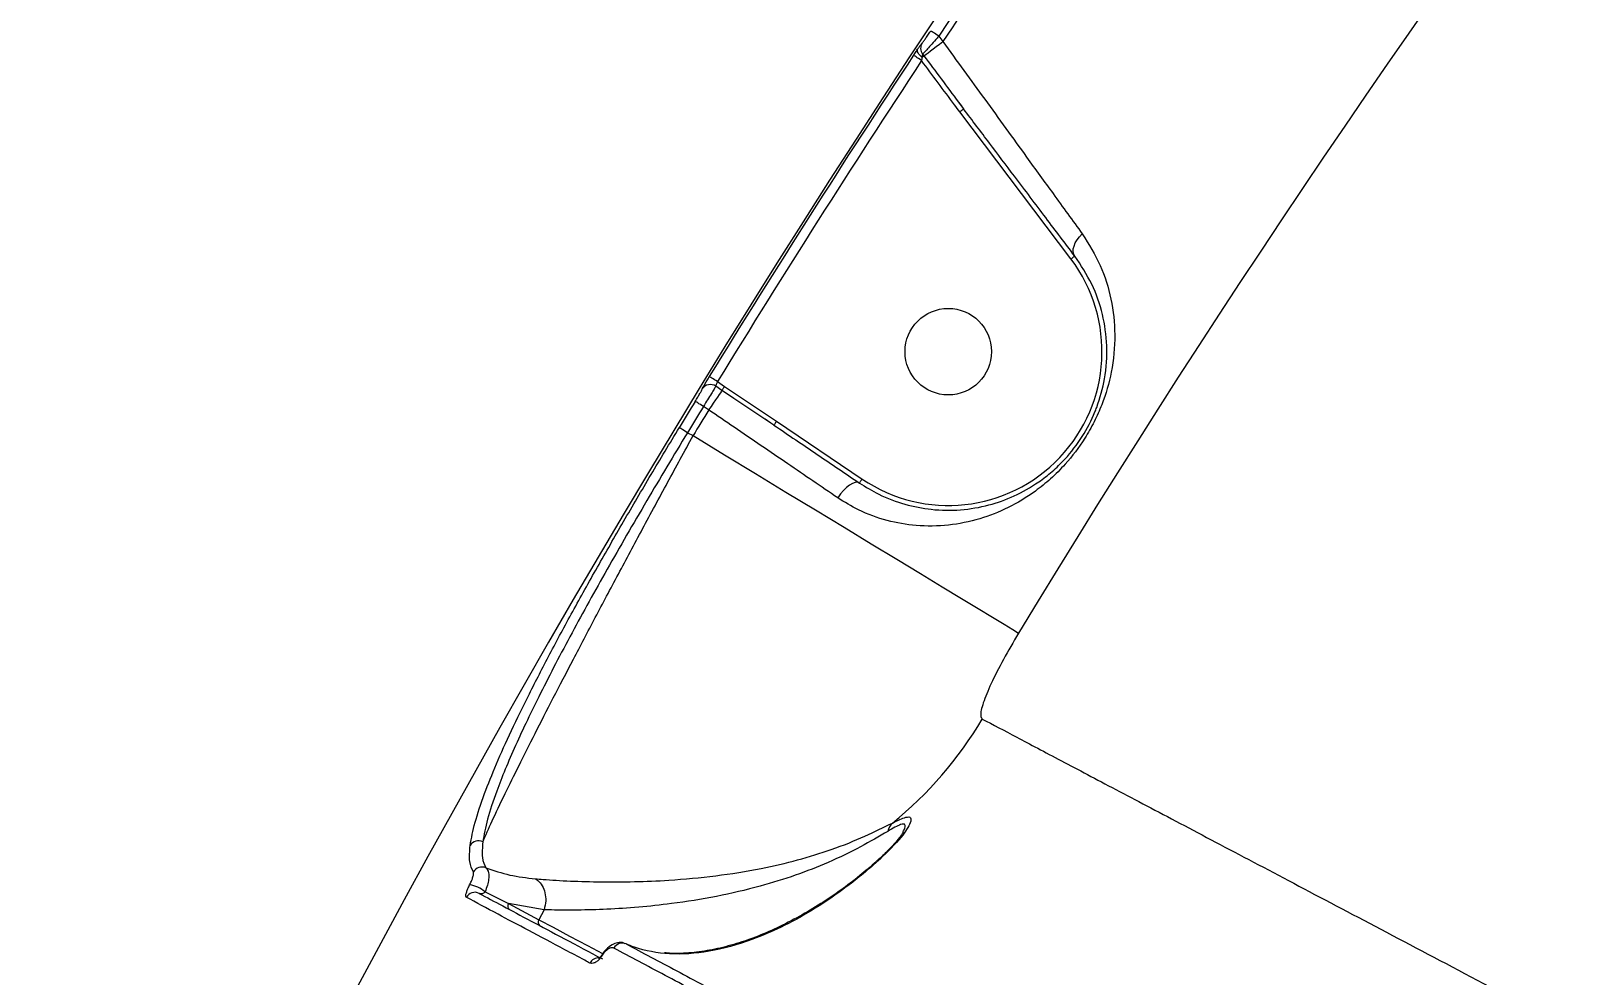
# Model space of a CAD drawing. Header units: millimetres. Extents: x -5960 to 5379, y -4374 to 3849.
# Drawn here: x 347.6 to 508.4, y 445.1 to 543.4 of the extents above; entities that cross this region are included whole.
import ezdxf

# ---------------------------------------------------------------- set-up
doc = ezdxf.new("R2010")
doc.units = ezdxf.units.MM
doc.layers.add('DiKom', color=7, linetype='Continuous', lineweight=0)
doc.layers.add('DIKOM_ОБЪЕКТ', color=7, linetype='Continuous')
doc.layers.add('DIKOM_РАЗМЕР_ЗОНА', color=7, linetype='Continuous')
doc.styles.add('style1', font='arial.ttf', dxfattribs={"width": 0.8})
doc.dimstyles.new('1-50', dxfattribs={"dimtxt": 300, "dimasz": 200, "dimexe": 100, "dimexo": 0, "dimgap": 100, "dimtad": 1, "dimtxsty": 'style1', "dimcen": 200, "dimclrd": 7, "dimclre": 7, "dimclrt": 7, "dimadec": 1, "dimazin": 2, "dimtfac": 1, "dimtmove": 0, "dimatfit": 2, "dimfxl": 0, "dimlwd": 25, "dimlwe": 18, "dimarcsym": 0})

# ---------------------------------------------------------------- blocks, each defined once
blk = doc.blocks.new('*D9')
at = {"layer": 'Defpoints', "color": 0, "transparency": 16777216}
for p in [(1597.35, 2348.89), (-3820.85, -1673.22), (-66.51, -1673.22)]:
    blk.add_point(p, dxfattribs=at)
at = {"layer": 'DiKom', "color": 7, "lineweight": 18, "transparency": 16777216}
for p, q in [((1597.35, 2348.89), (-3920.85, 2348.89)), ((-66.51, -1673.22), (-3920.85, -1673.22))]:
    blk.add_line(p, q, dxfattribs=at)
at = {"layer": 'DiKom', "color": 7, "lineweight": 25, "transparency": 16777216}
blk.add_line((-3820.85, 2148.89), (-3820.85, -1473.22), dxfattribs=at)
at = {"layer": 'DiKom', "color": 7, "transparency": 16777216}
for points in [[(-3854.19, 2148.89), (-3787.52, 2148.89), (-3820.85, 2348.89)], [(-3854.19, -1473.22), (-3787.52, -1473.22), (-3820.85, -1673.22)]]:
    blk.add_solid(points, dxfattribs=at)
at = {"layer": 'DiKom', "color": 7, "transparency": 16777216, "insert": (-4074.02, 240.95), "char_height": 300, "attachment_point": 5, "rotation": 90, "style": 'style1'}
blk.add_mtext('4050', dxfattribs=at)
blk = doc.blocks.new('*D12')
at = {"layer": 'Defpoints', "color": 0, "transparency": 16777216}
for p in [(1921.97, 3848.89), (-5510.19, -3173.22), (433.49, -3173.22)]:
    blk.add_point(p, dxfattribs=at)
at = {"layer": 'DIKOM_РАЗМЕР_ЗОНА', "color": 7, "lineweight": 18, "transparency": 16777216}
for p, q in [((1921.97, 3848.89), (-5610.19, 3848.89)), ((433.49, -3173.22), (-5610.19, -3173.22))]:
    blk.add_line(p, q, dxfattribs=at)
at = {"layer": 'DIKOM_РАЗМЕР_ЗОНА', "color": 7, "lineweight": 25, "transparency": 16777216}
blk.add_line((-5510.19, 3648.89), (-5510.19, -2973.22), dxfattribs=at)
at = {"layer": 'DIKOM_РАЗМЕР_ЗОНА', "color": 7, "transparency": 16777216}
for points in [[(-5543.52, 3648.89), (-5476.85, 3648.89), (-5510.19, 3848.89)], [(-5543.52, -2973.22), (-5476.85, -2973.22), (-5510.19, -3173.22)]]:
    blk.add_solid(points, dxfattribs=at)
at = {"layer": 'DIKOM_РАЗМЕР_ЗОНА', "color": 7, "transparency": 16777216, "insert": (-5763.36, 142.42), "char_height": 300, "attachment_point": 5, "rotation": 90, "style": 'style1'}
blk.add_mtext('7050', dxfattribs=at)

msp = doc.modelspace()

# ---------------------------------------------------------------- linework, layer by layer
at = {"layer": 'DIKOM_ОБЪЕКТ', "color": 7, "linetype": 'Continuous', "lineweight": 15}
for p, q in [((442.145, 542.834), (442.567, 542.276)), ((440.462, 540.974), (440.6, 540.79)), ((444.062, 536.151), (444.502, 535.569)), ((455.897, 519.661), (444.329, 534.968)), ((419.574, 505.989), (418.929, 506.425)), ((419.113, 506.896), (419.85, 506.397)), ((419.85, 506.397), (425.264, 502.785)), ((418.193, 503.947), (417.646, 504.317)), ((415.984, 501.584), (416.567, 501.274)), ((424.671, 502.582), (424.07, 502.989)), ((425.264, 502.785), (434.167, 496.762)), ((394.914, 453.816), (397.355, 452.596)), ((401.067, 451.944), (397.355, 452.596)), ((397.355, 452.596), (400.519, 450.913)), ((401.067, 451.944), (400.519, 450.913)), ((401.069, 451.947), (401.067, 451.944))]:
    msp.add_line(p, q, dxfattribs=at)
at = {"layer": 'DIKOM_ОБЪЕКТ', "color": 7, "linetype": 'Continuous', "lineweight": 15, "flags": 128}
for points in [[(442.145, 542.834), (441.987, 542.939), (441.834, 543.041), (441.693, 543.134), (441.568, 543.217), (441.464, 543.286), (441.385, 543.338), (441.334, 543.372), (441.312, 543.387)], [(440.6, 540.79), (440.688, 540.857), (440.834, 540.967), (441.033, 541.118), (441.279, 541.304), (441.565, 541.519), (441.881, 541.758), (442.219, 542.013), (442.567, 542.276)], [(440.355, 540.297), (440.196, 540.402), (440.042, 540.503), (439.9, 540.597), (439.775, 540.679), (439.671, 540.748), (439.592, 540.8), (439.541, 540.833), (439.521, 540.847)], [(440.396, 540.636), (440.269, 540.746), (440.156, 540.861), (440.062, 540.978), (439.989, 541.094), (439.939, 541.204), (439.914, 541.306), (439.915, 541.396), (439.941, 541.473)], [(440.396, 540.636), (440.435, 540.665), (440.47, 540.692), (440.503, 540.717), (440.531, 540.738), (440.555, 540.756), (440.575, 540.771), (440.59, 540.783), (440.6, 540.79)], [(444.329, 534.968), (444.407, 535.027), (444.482, 535.084), (444.551, 535.136), (444.612, 535.181), (444.661, 535.219), (444.698, 535.247), (444.721, 535.264), (444.728, 535.27)], [(456.296, 519.962), (456.183, 520.174), (456.131, 520.423), (456.143, 520.703), (456.218, 521.006), (456.354, 521.322), (456.548, 521.642), (456.792, 521.958), (457.08, 522.259)], [(455.897, 519.661), (455.975, 519.72), (456.05, 519.776), (456.119, 519.828), (456.179, 519.874), (456.229, 519.912), (456.266, 519.939), (456.289, 519.957), (456.296, 519.962)], [(419.113, 506.896), (418.95, 506.996), (418.793, 507.092), (418.648, 507.181), (418.52, 507.259), (418.414, 507.324), (418.334, 507.374), (418.282, 507.405), (418.261, 507.418)], [(419.85, 506.397), (419.801, 506.325), (419.754, 506.255), (419.709, 506.189), (419.669, 506.13), (419.635, 506.078), (419.607, 506.037), (419.586, 506.007), (419.574, 505.989)], [(417.646, 504.317), (417.483, 504.416), (417.327, 504.511), (417.182, 504.6), (417.054, 504.678), (416.948, 504.742), (416.867, 504.792), (416.815, 504.824), (416.793, 504.837)], [(419.574, 505.989), (419.512, 505.897), (419.41, 505.746), (419.27, 505.539), (419.097, 505.283), (418.896, 504.987), (418.674, 504.659), (418.437, 504.308), (418.193, 503.947)], [(415.984, 501.584), (415.821, 501.682), (415.665, 501.777), (415.52, 501.865), (415.392, 501.943), (415.285, 502.008), (415.204, 502.057), (415.152, 502.088), (415.129, 502.102)], [(425.264, 502.785), (425.209, 502.705), (425.156, 502.627), (425.108, 502.555), (425.065, 502.493), (425.031, 502.441), (425.005, 502.403), (424.989, 502.379), (424.983, 502.371)], [(416.567, 501.274), (419.83, 499.296), (423.063, 497.336), (426.236, 495.412), (429.322, 493.541), (432.291, 491.741), (435.116, 490.028), (437.773, 488.417), (440.236, 486.924), (442.484, 485.562), (444.495, 484.342), (446.251, 483.277), (447.737, 482.377), (448.938, 481.648), (449.845, 481.099), (450.448, 480.733)], [(434.167, 496.762), (434.112, 496.681), (434.06, 496.604), (434.011, 496.532), (433.969, 496.469), (433.934, 496.418), (433.908, 496.379), (433.892, 496.356), (433.887, 496.348)], [(433.887, 496.348), (433.694, 496.419), (433.453, 496.406), (433.174, 496.309), (432.868, 496.132), (432.547, 495.882), (432.224, 495.569), (431.91, 495.205), (431.62, 494.805)], [(400.519, 450.913), (402.009, 450.121), (403.71, 449.216), (405.584, 448.22), (407.153, 447.386)]]:
    msp.add_lwpolyline(points, dxfattribs=at)
at = {"layer": 'DIKOM_ОБЪЕКТ', "color": 7, "linetype": 'Continuous', "lineweight": 15}
msp.add_circle((443.132, 510.014), 4.5, dxfattribs=at)
for centre, radius, start, end in [((1449.549, -124.987), 1209.999, 121.047391, 151.952609), ((1449.549, -124.987), 1168.375, 124.226978, 148.773022), ((1449.549, -124.987), 1208.655, 141.242123, 146.459062), ((1449.549, -124.987), 1207.995, 141.239562, 146.47007), ((441.251, 541.58), 0.995, 147.17248, 217.52228), ((1449.549, -124.987), 1209.748, 146.606201, 148.482585), ((1449.549, -124.987), 1208.749, 146.606201, 148.482585), ((443.132, 510.014), 16, 235.92125, 37.07875), ((418.37, 505.595), 1.001, 56.03041, 147.71162), ((1449.549, -124.987), 1209.654, 148.623157, 148.774786), ((1449.549, -124.987), 1208.655, 148.623157, 148.774786), ((1449.549, -124.987), 1207.995, 148.624634, 148.773022), ((411.888, 492.425), 40.443, 308.95139, 329.32464), ((438.647, 459.668), 1.866, 135.6391, 166.41103), ((394.226, 458.093), 1.018, 63.28359, 147.38477), ((394.588, 455.39), 1.007, 64.76829, 150.67952), ((393.845, 452.771), 0.993, 62.3776, 151.70092), ((392.909, 451.46), 3.093, 49.59601, 82.51066), ((397.729, 452.339), 0.454, 145.62654, 233.74331), ((400.894, 450.657), 0.454, 145.62918, 233.74333), ((409.204, 447.499), 0.977, 66.08998, 152.62627), ((406.719, 445.933), 0.999, 85.27864, 152.07841)]:
    msp.add_arc(centre, radius, start, end, dxfattribs=at)
for points, knots in [([(440.415, 542.119), (440.443, 542.152), (440.5, 542.216), (440.69, 542.475), (440.935, 542.825), (441.155, 543.149), (441.282, 543.341), (441.312, 543.387)], [0, 0, 0, 0, 0.2249485, 0.4495539, 0.6803331, 0.9238244, 1, 1, 1, 1]), ([(439.941, 541.473), (440.008, 541.57), (440.153, 541.78), (440.329, 542.022), (440.386, 542.087), (440.415, 542.119)], [0, 0, 0, 0, 0.2985974, 0.6490481, 1, 1, 1, 1]), ([(442.145, 542.834), (442.087, 542.768), (441.844, 542.488), (441.425, 542.013), (440.965, 541.501), (440.614, 541.121), (440.512, 541.023), (440.462, 540.974)], [0, 0, 0, 0, 0.0748971, 0.3151598, 0.5451238, 0.7714791, 1, 1, 1, 1]), ([(442.567, 542.276), (444.026, 540.265), (446.987, 536.184), (450.827, 530.887), (454.23, 526.193), (456.08, 523.64), (457.08, 522.259)], [0, 0, 0, 0, 0.2848613, 0.5777518, 0.7715678, 1, 1, 1, 1]), ([(439.521, 540.847), (439.562, 540.91), (439.706, 541.127), (439.843, 541.329), (439.941, 541.473)], [0, 0, 0, 0, 0.28788, 1, 1, 1, 1]), ([(440.396, 540.636), (440.386, 540.558), (440.371, 540.447), (440.359, 540.331), (440.355, 540.297)], [0, 0, 0, 0, 0.7053695, 1, 1, 1, 1]), ([(444.329, 534.968), (444.151, 535.206), (442.819, 536.977), (441.498, 538.757), (440.355, 540.297)], [0, 0, 0, 0, 0.1343644, 1, 1, 1, 1]), ([(440.462, 540.974), (440.457, 540.962), (440.451, 540.948), (440.436, 540.886), (440.419, 540.793), (440.404, 540.687), (440.396, 540.636)], [0, 0, 0, 0, 0.2617202, 0.3210351, 0.6715598, 1, 1, 1, 1]), ([(440.6, 540.79), (441.796, 539.186), (443.169, 537.343), (444.55, 535.507), (444.728, 535.27)], [0, 0, 0, 0, 0.87077, 1, 1, 1, 1]), ([(456.296, 519.962), (455.305, 521.274), (453.306, 523.919), (450.291, 527.909), (447.418, 531.71), (445.628, 534.08), (444.728, 535.27)], [0, 0, 0, 0, 0.2794506, 0.563419, 0.7807127, 1, 1, 1, 1]), ([(457.08, 522.259), (457.755, 521.187), (459.107, 519.04), (460.173, 515.485), (460.587, 511.795), (460.252, 508.12), (459.382, 505.042), (458.345, 502.716), (457.133, 500.568), (455.566, 498.516), (453.794, 496.755), (451.825, 495.168), (449.378, 493.699), (446.367, 492.522), (443.163, 491.87), (439.922, 491.815), (436.767, 492.362), (433.999, 493.337), (432.338, 494.362), (431.62, 494.805)], [0, 0, 0, 0, 0.0759092, 0.1519061, 0.2286342, 0.3051884, 0.3688612, 0.4016191, 0.4343323, 0.4904591, 0.5282359, 0.5660853, 0.6308773, 0.6957719, 0.7645211, 0.8332297, 0.8936813, 0.9540623, 1, 1, 1, 1]), ([(433.887, 496.348), (434.55, 495.939), (436.095, 494.988), (438.628, 494.063), (441.499, 493.507), (444.429, 493.473), (447.307, 493.967), (450, 494.918), (452.18, 496.146), (453.939, 497.502), (455.496, 498.999), (457.137, 501.115), (458.124, 503.047), (458.919, 505.072), (459.54, 507.454), (459.741, 510.672), (459.263, 513.92), (458.214, 517.07), (456.935, 518.998), (456.296, 519.962)], [0, 0, 0, 0, 0.0465745, 0.1084145, 0.1703266, 0.240834, 0.3113753, 0.3767069, 0.4419097, 0.4784683, 0.5149216, 0.5671043, 0.6186502, 0.6279633, 0.6894918, 0.7666325, 0.8439943, 0.9220366, 1, 1, 1, 1]), ([(417.524, 506.129), (417.526, 506.134), (417.539, 506.168), (417.602, 506.297), (417.769, 506.596), (417.997, 506.985), (418.173, 507.274), (418.261, 507.418)], [0, 0, 0, 0, 0.0373154, 0.2782763, 0.5190629, 0.7595507, 1, 1, 1, 1]), ([(418.929, 506.425), (418.926, 506.418), (418.9, 506.363), (418.784, 506.157), (418.491, 505.669), (418.097, 505.031), (417.796, 504.555), (417.646, 504.317)], [0, 0, 0, 0, 0.0371071, 0.2779926, 0.5187678, 0.7593472, 1, 1, 1, 1]), ([(419.113, 506.896), (419.088, 506.845), (419.038, 506.742), (418.979, 506.602), (418.939, 506.491), (418.929, 506.441), (418.929, 506.427), (418.929, 506.425)], [0, 0, 0, 0, 0.2402576, 0.4811794, 0.7222828, 0.9629079, 1, 1, 1, 1]), ([(416.793, 504.837), (416.88, 504.982), (417.055, 505.272), (417.281, 505.662), (417.447, 505.962), (417.51, 506.09), (417.523, 506.125), (417.524, 506.129)], [0, 0, 0, 0, 0.2404729, 0.481036, 0.7219323, 0.9629132, 1, 1, 1, 1]), ([(424.983, 502.371), (424.707, 502.557), (423.325, 503.488), (421.513, 504.681), (419.991, 505.708), (419.574, 505.989)], [0, 0, 0, 0, 0.1536591, 0.7682961, 1, 1, 1, 1]), ([(431.62, 494.805), (429.905, 495.972), (426.427, 498.341), (421.842, 501.462), (419.074, 503.347), (418.193, 503.947)], [0, 0, 0, 0, 0.3984793, 0.8085141, 1, 1, 1, 1]), ([(393.369, 458.642), (393.507, 459.401), (393.784, 460.919), (394.759, 463.828), (396.057, 467.058), (397.626, 470.54), (399.491, 474.371), (401.635, 478.525), (404.012, 482.94), (406.586, 487.561), (409.325, 492.337), (412.179, 497.206), (414.147, 500.472), (415.129, 502.102)], [0, 0, 0, 0, 0.1009694, 0.2019361, 0.2903379, 0.3790228, 0.4674235, 0.5561139, 0.6450894, 0.7337807, 0.822425, 0.9113531, 1, 1, 1, 1]), ([(415.984, 501.584), (414.559, 499.219), (412.401, 495.637), (409.642, 490.901), (406.979, 486.247), (404.488, 481.749), (402.241, 477.515), (400.179, 473.49), (398.412, 469.8), (396.994, 466.526), (395.963, 463.898), (395.079, 461.244), (394.817, 459.754), (394.684, 459.002)], [0, 0, 0, 0, 0.1312174, 0.1987844, 0.2663503, 0.3975679, 0.4651563, 0.5327453, 0.6634788, 0.7308147, 0.798151, 0.8982444, 1, 1, 1, 1]), ([(424.983, 502.371), (426.497, 501.347), (429.551, 499.281), (432.433, 497.331), (433.887, 496.348)], [0, 0, 0, 0, 0.4956412, 1, 1, 1, 1]), ([(394.684, 459.002), (394.984, 459.685), (395.583, 461.05), (396.895, 463.803), (398.415, 466.891), (400.095, 470.227), (401.992, 473.931), (404.092, 477.976), (406.364, 482.3), (408.776, 486.847), (411.303, 491.567), (413.909, 496.395), (415.682, 499.649), (416.567, 501.274)], [0, 0, 0, 0, 0.1033757, 0.2067512, 0.2946079, 0.382736, 0.4705915, 0.5587487, 0.6471801, 0.7353372, 0.8234664, 0.9118703, 1, 1, 1, 1]), ([(450.448, 480.733), (449.904, 479.809), (448.823, 477.971), (447.533, 475.41), (446.697, 473.373), (446.416, 472.136), (446.596, 471.893), (446.671, 471.792)], [0, 0, 0, 0, 0.2180193, 0.4332348, 0.6437899, 0.8514362, 1, 1, 1, 1]), ([(446.671, 471.792), (447.793, 471.2), (450.041, 470.014), (454.751, 467.53), (460.412, 464.545), (467.093, 461.022), (474.738, 456.991), (483.339, 452.456), (492.9, 447.416), (503.385, 441.89), (514.755, 435.9), (526.954, 429.474), (539.927, 422.642), (553.644, 415.42), (568.097, 407.813), (583.248, 399.842), (599.041, 391.537), (615.402, 382.937), (632.255, 374.082), (649.562, 364.993), (667.304, 355.682), (685.443, 346.168), (703.911, 336.489), (722.622, 326.69), (741.49, 316.816), (760.474, 306.892), (779.543, 296.933), (798.667, 286.957), (817.77, 277.004), (836.764, 267.12), (855.564, 257.351), (872.727, 248.448), (888.294, 240.383), (897.597, 235.573), (902.249, 233.168)], [0, 0, 0, 0, 0.0315566, 0.0632128, 0.0949197, 0.1266266, 0.1582828, 0.1898395, 0.2213972, 0.2530543, 0.2847621, 0.31647, 0.3481273, 0.3796851, 0.4112651, 0.4429443, 0.4746741, 0.5064041, 0.5380836, 0.5696639, 0.6012951, 0.6330254, 0.6648064, 0.6965876, 0.7283184, 0.75995, 0.7916593, 0.8234677, 0.8553268, 0.8871862, 0.9189952, 0.950705, 0.9753525, 1, 1, 1, 1]), ([(437.312, 460.973), (437.835, 461.224), (438.739, 461.656), (439.303, 461.592), (439.244, 461.07), (438.834, 460.33), (437.929, 459.072), (436.809, 457.978), (435.993, 457.181)], [0, 0, 0, 0, 0.1914574, 0.3312408, 0.4704836, 0.5835678, 0.6969254, 1, 1, 1, 1]), ([(400.144, 455.169), (400.413, 455.147), (401.508, 455.059), (403.745, 454.926), (406.973, 454.83), (410.454, 454.849), (414.468, 455.017), (418.95, 455.438), (423.467, 456.156), (427.497, 457.102), (431.133, 458.22), (434.558, 459.604), (436.395, 460.517), (437.312, 460.973)], [0, 0, 0, 0, 0.0275963, 0.1121803, 0.1968242, 0.2807379, 0.3647049, 0.478247, 0.5919076, 0.6886527, 0.78542, 0.8928602, 1, 1, 1, 1]), ([(436.833, 460.107), (435.923, 459.574), (434.101, 458.505), (430.773, 456.878), (427.259, 455.512), (423.372, 454.299), (419.032, 453.294), (414.739, 452.601), (410.895, 452.196), (407.579, 451.978), (404.508, 451.901), (402.355, 451.897), (401.333, 451.947), (401.069, 451.947), (401.069, 451.947)], [0, 0, 0, 0, 0.1075128, 0.2153752, 0.3137303, 0.4120635, 0.526782, 0.6413689, 0.7248288, 0.8082239, 0.8908985, 0.9734924, 0.9999875, 1, 1, 1, 1]), ([(438.424, 460.023), (438.406, 459.988), (438.361, 459.903), (438.109, 459.531), (437.648, 458.958), (436.903, 458.157), (436.212, 457.462), (435.732, 457.061), (435.647, 456.99)], [0, 0, 0, 0, 0.1085552, 0.2603927, 0.4463454, 0.6714733, 0.9422464, 1, 1, 1, 1]), ([(438.405, 460.035), (438.451, 460.112), (438.668, 460.478), (438.712, 460.877), (438.197, 460.903), (437.337, 460.401), (436.833, 460.107)], [0, 0, 0, 0, 0.0724047, 0.3450163, 0.6159463, 1, 1, 1, 1]), ([(393.71, 455.883), (393.549, 456.201), (393.224, 456.842), (393.32, 458.039), (393.369, 458.642)], [0, 0, 0, 0, 0.4964864, 1, 1, 1, 1]), ([(394.684, 459.002), (394.637, 458.42), (394.541, 457.246), (394.858, 456.617), (395.017, 456.301)], [0, 0, 0, 0, 0.4964843, 1, 1, 1, 1]), ([(435.993, 457.181), (435.865, 457.067), (434.561, 455.905), (432.135, 453.959), (428.845, 451.763), (425.718, 450.077), (422.121, 448.554), (418.166, 447.466), (414.055, 447.211), (411.284, 447.715), (409.887, 448.277), (409.6, 448.392)], [0, 0, 0, 0, 0.0115178, 0.1169978, 0.2229808, 0.3292402, 0.4351015, 0.6083259, 0.7820049, 0.9552825, 1, 1, 1, 1]), ([(435.636, 456.944), (435.064, 456.45), (433.808, 455.366), (431.882, 453.922), (429.792, 452.513), (427.57, 451.197), (425.296, 450.027), (423.003, 449.049), (420.752, 448.289), (418.526, 447.745), (416.364, 447.45), (414.694, 447.353), (413.82, 447.443), (413.587, 447.467)], [0, 0, 0, 0, 0.0639875, 0.1404972, 0.2228901, 0.3126926, 0.4125243, 0.5121186, 0.6176895, 0.726961, 0.8398443, 0.9573797, 1, 1, 1, 1]), ([(435.993, 457.181), (435.965, 457.17), (435.829, 457.114), (435.728, 457.012), (435.647, 456.932)], [0, 0, 0, 0, 0.2071104, 1, 1, 1, 1]), ([(393.312, 454.527), (393.378, 454.664), (393.51, 454.935), (393.658, 455.329), (393.757, 455.704), (393.727, 455.819), (393.71, 455.883)], [0, 0, 0, 0, 0.1849066, 0.3685912, 0.6500821, 1, 1, 1, 1]), ([(395.017, 456.301), (395.127, 456.161), (395.33, 455.903), (395.329, 455.2), (395.189, 454.498), (395.007, 454.048), (394.914, 453.816)], [0, 0, 0, 0, 0.3312257, 0.6077931, 0.7983111, 1, 1, 1, 1]), ([(395.017, 456.301), (395.834, 456.026), (397.474, 455.475), (399.251, 455.271), (400.144, 455.169)], [0, 0, 0, 0, 0.4978695, 1, 1, 1, 1]), ([(400.144, 455.169), (400.174, 455.152), (400.266, 455.099), (400.533, 454.902), (400.894, 454.468), (401.179, 453.729), (401.28, 452.844), (401.142, 452.259), (401.069, 451.947)], [0, 0, 0, 0, 0.0343295, 0.1060987, 0.3220712, 0.5380417, 0.7540139, 1, 1, 1, 1]), ([(392.97, 453.242), (392.963, 453.247), (392.919, 453.277), (392.9, 453.427), (392.982, 453.763), (393.122, 454.135), (393.248, 454.396), (393.312, 454.527)], [0, 0, 0, 0, 0.0639479, 0.3885865, 0.6456024, 0.8223084, 1, 1, 1, 1]), ([(394.914, 453.816), (394.893, 453.791), (394.858, 453.749), (394.782, 453.687), (394.667, 453.623), (394.504, 453.591), (394.382, 453.613), (394.316, 453.645), (394.305, 453.651)], [0, 0, 0, 0, 0.0726351, 0.1228001, 0.2789766, 0.5490433, 0.924723, 1, 1, 1, 1]), ([(394.305, 453.651), (395.09, 453.233), (396.66, 452.399), (399.656, 450.806), (403.08, 448.985), (405.787, 447.546), (407.14, 446.826)], [0, 0, 0, 0, 0.2493139, 0.4986285, 0.7493134, 1, 1, 1, 1]), ([(405.836, 446.4), (405.657, 446.496), (404.761, 446.972), (402.525, 448.161), (399.413, 449.816), (395.878, 451.695), (394.011, 452.688), (392.97, 453.242)], [0, 0, 0, 0, 0.0321665, 0.1608349, 0.4183963, 0.6759574, 1, 1, 1, 1]), ([(409.508, 448.404), (409.461, 448.432), (409.227, 448.575), (408.706, 448.546), (408.095, 448.331), (407.578, 447.911), (407.204, 447.463), (407.066, 447.21), (407.033, 447.149)], [0, 0, 0, 0, 0.0581144, 0.287351, 0.5097963, 0.7692614, 0.94504, 1, 1, 1, 1]), ([(407.111, 447.196), (407.093, 447.169), (407.01, 447.04), (406.825, 446.806), (406.554, 446.552), (406.172, 446.326), (405.97, 446.371), (405.836, 446.4)], [0, 0, 0, 0, 0.0349409, 0.1620417, 0.3362682, 0.5591718, 1, 1, 1, 1]), ([(407.095, 447.271), (407.081, 447.249), (407.037, 447.177), (406.955, 447.073), (406.853, 446.963), (406.755, 446.886), (406.746, 446.883), (406.742, 446.881)], [0, 0, 0, 0, 0.0672521, 0.2136988, 0.4078378, 0.6731488, 1, 1, 1, 1]), ([(408.336, 447.948), (408.204, 447.979), (408.007, 448.025), (407.641, 447.811), (407.384, 447.571), (407.208, 447.346), (407.128, 447.222), (407.111, 447.196)], [0, 0, 0, 0, 0.445631, 0.6623309, 0.8364748, 0.9657376, 1, 1, 1, 1]), ([(433.228, 434.715), (430.814, 435.998), (425.987, 438.564), (419.497, 442.015), (413.518, 445.193), (410.064, 447.03), (408.336, 447.948)], [0, 0, 0, 0, 0.2490968, 0.4981947, 0.7490977, 1, 1, 1, 1]), ([(409.6, 448.392), (411.311, 447.483), (414.732, 445.664), (420.675, 442.505), (427.159, 439.058), (432.009, 436.48), (434.434, 435.19)], [0, 0, 0, 0, 0.2490973, 0.498194, 0.7490981, 1, 1, 1, 1])]:
    msp.add_open_spline(points, degree=3, knots=knots, dxfattribs=at)

# ---------------------------------------------------------------- dimensions: what is measured, and where the dimension line sits
at = {"layer": 'DiKom', "color": 3}
dim = msp.add_linear_dim(base=(-3820.852, -1673.222), p1=(1597.347, 2348.894), p2=(-66.509, -1673.222), angle=90, text='4050', dimstyle='1-50', override={"dimgap": 100}, dxfattribs=at)
dim.commit()
dim.dimension.update_dxf_attribs({"geometry": '*D9', "text_midpoint": (-3820.852, 240.949), "dimtype": 160})
at = {"layer": 'DIKOM_РАЗМЕР_ЗОНА'}
dim = msp.add_linear_dim(base=(-5510.185, -3173.222), p1=(1921.975, 3848.894), p2=(433.491, -3173.222), angle=90, text='7050', dimstyle='1-50', dxfattribs=at)
dim.commit()
dim.dimension.update_dxf_attribs({"geometry": '*D12', "text_midpoint": (-5510.185, 142.424), "dimtype": 160})

doc.saveas('drawing.dxf')
